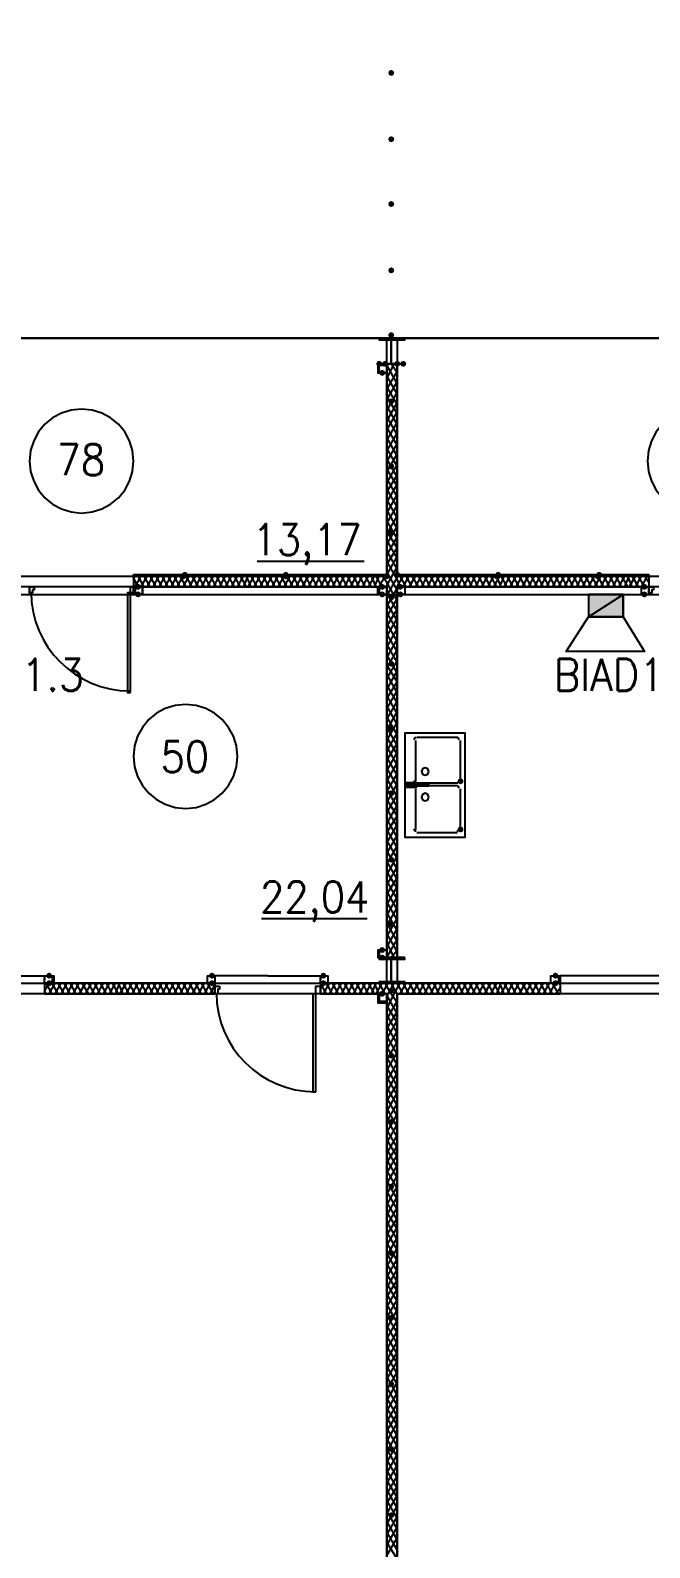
# Model space of a CAD drawing. Header units: millimetres. Extents: x 0 to 420, y 0 to 297.
# Drawn here: x 124.02 to 141.41, y 123.04 to 165.66 of the extents above; entities that cross this region are included whole.
import ezdxf

# ---------------------------------------------------------------- set-up
doc = ezdxf.new("R2010")
doc.units = ezdxf.units.MM
doc.layers.get('0').update_dxf_attribs({"linetype": 'CONTINUOUS'})
doc.styles.get("Standard").update_dxf_attribs({"font": 'STANDARD'})

msp = doc.modelspace()

# ---------------------------------------------------------------- hatches: boundary and pattern name
at = {"true_color": 0x000007}
for points in [[(134.239, 164.465), (134.214129, 164.405204), (134.154333, 164.380333), (134.094538, 164.405204), (134.069667, 164.465), (134.094537, 164.524796), (134.154333, 164.549667), (134.214129, 164.524796)], [(134.239, 162.602333), (134.214129, 162.542537), (134.154333, 162.517667), (134.094538, 162.542537), (134.069667, 162.602333), (134.094537, 162.662129), (134.154333, 162.687), (134.214129, 162.662129)], [(134.239, 160.782), (134.214129, 160.722204), (134.154333, 160.697333), (134.094538, 160.722204), (134.069667, 160.782), (134.094537, 160.841796), (134.154333, 160.866667), (134.214129, 160.841796)], [(134.239, 158.919333), (134.214129, 158.859537), (134.154333, 158.834667), (134.094538, 158.859537), (134.069667, 158.919333), (134.094537, 158.979129), (134.154333, 159.004), (134.214129, 158.979129)], [(134.239, 157.099), (134.214129, 157.039204), (134.154333, 157.014333), (134.094538, 157.039204), (134.069667, 157.099), (134.094537, 157.158796), (134.154333, 157.183667), (134.214129, 157.158796)], [(133.900333, 156.294667), (133.875463, 156.234871), (133.815667, 156.21), (133.755871, 156.234871), (133.731, 156.294667), (133.755871, 156.354462), (133.815667, 156.379333), (133.875462, 156.354463)], [(133.985, 156.040667), (133.960129, 155.980871), (133.900333, 155.956), (133.840538, 155.980871), (133.815667, 156.040667), (133.840537, 156.100462), (133.900333, 156.125333), (133.960129, 156.100463)], [(134.069667, 156.294667), (134.044796, 156.234871), (133.985, 156.21), (133.925204, 156.234871), (133.900333, 156.294667), (133.925204, 156.354462), (133.985, 156.379333), (134.044796, 156.354463)], [(134.408333, 156.294667), (134.383463, 156.234871), (134.323667, 156.21), (134.263871, 156.234871), (134.239, 156.294667), (134.263871, 156.354462), (134.323667, 156.379333), (134.383462, 156.354463)], [(134.577667, 156.294667), (134.552796, 156.234871), (134.493, 156.21), (134.433204, 156.234871), (134.408333, 156.294667), (134.433204, 156.354462), (134.493, 156.379333), (134.552796, 156.354463)], [(134.239, 155.236333), (134.214129, 155.176537), (134.154333, 155.151667), (134.094538, 155.176537), (134.069667, 155.236333), (134.094537, 155.296129), (134.154333, 155.321), (134.214129, 155.296129)], [(134.239, 153.416), (134.214129, 153.356204), (134.154333, 153.331333), (134.094538, 153.356204), (134.069667, 153.416), (134.094537, 153.475796), (134.154333, 153.500667), (134.214129, 153.475796)], [(134.239, 151.553333), (134.214129, 151.493538), (134.154333, 151.468667), (134.094538, 151.493538), (134.069667, 151.553333), (134.094537, 151.613129), (134.154333, 151.638), (134.214129, 151.613129)], [(127.127, 150.029333), (127.102129, 149.969538), (127.042333, 149.944667), (126.982538, 149.969538), (126.957667, 150.029333), (126.982537, 150.089129), (127.042333, 150.114), (127.102129, 150.089129)], [(133.985, 150.029333), (133.960129, 149.969538), (133.900333, 149.944667), (133.840538, 149.969538), (133.815667, 150.029333), (133.840537, 150.089129), (133.900333, 150.114), (133.960129, 150.089129)], [(134.493, 150.029333), (134.468129, 149.969538), (134.408333, 149.944667), (134.348537, 149.969538), (134.323667, 150.029333), (134.348537, 150.089129), (134.408333, 150.114), (134.468129, 150.089129)], [(141.351, 150.029333), (141.326129, 149.969538), (141.266333, 149.944667), (141.206538, 149.969538), (141.181667, 150.029333), (141.206537, 150.089129), (141.266333, 150.114), (141.326129, 150.089129)], [(127.127, 149.817667), (127.102129, 149.757871), (127.042333, 149.733), (126.982538, 149.757871), (126.957667, 149.817667), (126.982537, 149.877462), (127.042333, 149.902333), (127.102129, 149.877463)], [(133.985, 149.817667), (133.960129, 149.757871), (133.900333, 149.733), (133.840538, 149.757871), (133.815667, 149.817667), (133.840537, 149.877462), (133.900333, 149.902333), (133.960129, 149.877463)], [(134.239, 149.733), (134.214129, 149.673204), (134.154333, 149.648333), (134.094538, 149.673204), (134.069667, 149.733), (134.094537, 149.792796), (134.154333, 149.817667), (134.214129, 149.792796)], [(134.493, 149.817667), (134.468129, 149.757871), (134.408333, 149.733), (134.348537, 149.757871), (134.323667, 149.817667), (134.348537, 149.877462), (134.408333, 149.902333), (134.468129, 149.877463)], [(141.351, 149.817667), (141.326129, 149.757871), (141.266333, 149.733), (141.206538, 149.757871), (141.181667, 149.817667), (141.206537, 149.877462), (141.266333, 149.902333), (141.326129, 149.877463)], [(134.239, 147.870333), (134.214129, 147.810537), (134.154333, 147.785667), (134.094538, 147.810537), (134.069667, 147.870333), (134.094537, 147.930129), (134.154333, 147.955), (134.214129, 147.930129)], [(134.239, 146.05), (134.214129, 145.990204), (134.154333, 145.965333), (134.094538, 145.990204), (134.069667, 146.05), (134.094537, 146.109796), (134.154333, 146.134667), (134.214129, 146.109796)], [(136.186333, 144.568333), (136.161463, 144.508537), (136.101667, 144.483667), (136.041871, 144.508537), (136.017, 144.568333), (136.041871, 144.628129), (136.101667, 144.653), (136.161462, 144.628129)], [(134.239, 144.229667), (134.214129, 144.169871), (134.154333, 144.145), (134.094538, 144.169871), (134.069667, 144.229667), (134.094537, 144.289462), (134.154333, 144.314333), (134.214129, 144.289463)], [(136.186333, 143.213667), (136.161463, 143.153871), (136.101667, 143.129), (136.041871, 143.153871), (136.017, 143.213667), (136.041871, 143.273462), (136.101667, 143.298333), (136.161462, 143.273463)], [(134.239, 142.367), (134.214129, 142.307204), (134.154333, 142.282333), (134.094538, 142.307204), (134.069667, 142.367), (134.094537, 142.426796), (134.154333, 142.451667), (134.214129, 142.426796)], [(134.239, 140.546667), (134.214129, 140.486871), (134.154333, 140.462), (134.094538, 140.486871), (134.069667, 140.546667), (134.094537, 140.606462), (134.154333, 140.631333), (134.214129, 140.606463)], [(133.985, 139.827), (133.960129, 139.767204), (133.900333, 139.742333), (133.840538, 139.767204), (133.815667, 139.827), (133.840537, 139.886796), (133.900333, 139.911667), (133.960129, 139.886796)], [(133.985, 139.615333), (133.960129, 139.555537), (133.900333, 139.530667), (133.840538, 139.555537), (133.815667, 139.615333), (133.840537, 139.675129), (133.900333, 139.7), (133.960129, 139.675129)], [(124.629333, 139.107333), (124.604462, 139.047537), (124.544667, 139.022667), (124.484871, 139.047537), (124.46, 139.107333), (124.484871, 139.167129), (124.544667, 139.192), (124.604462, 139.167129)], [(124.629333, 138.895667), (124.604462, 138.835871), (124.544667, 138.811), (124.484871, 138.835871), (124.46, 138.895667), (124.484871, 138.955462), (124.544667, 138.980333), (124.604462, 138.955463)], [(129.201333, 139.107333), (129.176462, 139.047537), (129.116667, 139.022667), (129.056871, 139.047537), (129.032, 139.107333), (129.056871, 139.167129), (129.116667, 139.192), (129.176462, 139.167129)], [(129.201333, 138.895667), (129.176462, 138.835871), (129.116667, 138.811), (129.056871, 138.835871), (129.032, 138.895667), (129.056871, 138.955462), (129.116667, 138.980333), (129.176462, 138.955463)], [(132.334, 139.107333), (132.309129, 139.047537), (132.249333, 139.022667), (132.189538, 139.047537), (132.164667, 139.107333), (132.189537, 139.167129), (132.249333, 139.192), (132.309129, 139.167129)], [(132.334, 138.895667), (132.309129, 138.835871), (132.249333, 138.811), (132.189538, 138.835871), (132.164667, 138.895667), (132.189537, 138.955462), (132.249333, 138.980333), (132.309129, 138.955463)], [(138.853333, 139.107333), (138.828463, 139.047537), (138.768667, 139.022667), (138.708871, 139.047537), (138.684, 139.107333), (138.708871, 139.167129), (138.768667, 139.192), (138.828462, 139.167129)], [(138.853333, 138.895667), (138.828463, 138.835871), (138.768667, 138.811), (138.708871, 138.835871), (138.684, 138.895667), (138.708871, 138.955462), (138.768667, 138.980333), (138.828462, 138.955463)], [(133.985, 138.599333), (133.960129, 138.539537), (133.900333, 138.514667), (133.840538, 138.539537), (133.815667, 138.599333), (133.840537, 138.659129), (133.900333, 138.684), (133.960129, 138.659129)], [(134.239, 138.684), (134.214129, 138.624204), (134.154333, 138.599333), (134.094538, 138.624204), (134.069667, 138.684), (134.094537, 138.743796), (134.154333, 138.768667), (134.214129, 138.743796)], [(134.239, 136.863667), (134.214129, 136.803871), (134.154333, 136.779), (134.094538, 136.803871), (134.069667, 136.863667), (134.094537, 136.923462), (134.154333, 136.948333), (134.214129, 136.923463)], [(134.239, 135.001), (134.214129, 134.941204), (134.154333, 134.916333), (134.094538, 134.941204), (134.069667, 135.001), (134.094537, 135.060796), (134.154333, 135.085667), (134.214129, 135.060796)], [(134.239, 133.180667), (134.214129, 133.120871), (134.154333, 133.096), (134.094538, 133.120871), (134.069667, 133.180667), (134.094537, 133.240462), (134.154333, 133.265333), (134.214129, 133.240463)], [(134.239, 131.318), (134.214129, 131.258204), (134.154333, 131.233333), (134.094538, 131.258204), (134.069667, 131.318), (134.094537, 131.377796), (134.154333, 131.402667), (134.214129, 131.377796)], [(134.239, 129.497667), (134.214129, 129.437871), (134.154333, 129.413), (134.094538, 129.437871), (134.069667, 129.497667), (134.094537, 129.557462), (134.154333, 129.582333), (134.214129, 129.557463)], [(134.239, 127.635), (134.214129, 127.575204), (134.154333, 127.550333), (134.094538, 127.575204), (134.069667, 127.635), (134.094537, 127.694796), (134.154333, 127.719667), (134.214129, 127.694796)], [(134.239, 125.814667), (134.214129, 125.754871), (134.154333, 125.73), (134.094538, 125.754871), (134.069667, 125.814667), (134.094537, 125.874462), (134.154333, 125.899333), (134.214129, 125.874463)], [(134.239, 123.952), (134.214129, 123.892204), (134.154333, 123.867333), (134.094538, 123.892204), (134.069667, 123.952), (134.094537, 124.011796), (134.154333, 124.036667), (134.214129, 124.011796)]]:
    msp.add_hatch(color=0, dxfattribs=at).paths.add_polyline_path(points, flags=0)
at = {"true_color": 0x0000fe}
for points in [[(128.439333, 150.368), (128.414462, 150.308204), (128.354667, 150.283333), (128.294871, 150.308204), (128.27, 150.368), (128.294871, 150.427796), (128.354667, 150.452667), (128.414462, 150.427796)], [(131.275667, 150.368), (131.250796, 150.308204), (131.191, 150.283333), (131.131204, 150.308204), (131.106333, 150.368), (131.131204, 150.427796), (131.191, 150.452667), (131.250796, 150.427796)], [(134.408333, 150.368), (134.383463, 150.308204), (134.323667, 150.283333), (134.263871, 150.308204), (134.239, 150.368), (134.263871, 150.427796), (134.323667, 150.452667), (134.383462, 150.427796)], [(134.408333, 150.368), (134.383463, 150.308204), (134.323667, 150.283333), (134.263871, 150.308204), (134.239, 150.368), (134.263871, 150.427796), (134.323667, 150.452667), (134.383462, 150.427796)], [(137.244667, 150.368), (137.219796, 150.308204), (137.16, 150.283333), (137.100204, 150.308204), (137.075333, 150.368), (137.100204, 150.427796), (137.16, 150.452667), (137.219796, 150.427796)], [(140.081, 150.368), (140.056129, 150.308204), (139.996333, 150.283333), (139.936538, 150.308204), (139.911667, 150.368), (139.936537, 150.427796), (139.996333, 150.452667), (140.056129, 150.427796)], [(128.397, 150.325667), (128.372129, 150.265871), (128.312333, 150.241), (128.252538, 150.265871), (128.227667, 150.325667), (128.252537, 150.385462), (128.312333, 150.410333), (128.372129, 150.385463)], [(131.275667, 150.325667), (131.250796, 150.265871), (131.191, 150.241), (131.131204, 150.265871), (131.106333, 150.325667), (131.131204, 150.385462), (131.191, 150.410333), (131.250796, 150.385463)], [(134.112, 150.325667), (134.087129, 150.265871), (134.027333, 150.241), (133.967538, 150.265871), (133.942667, 150.325667), (133.967537, 150.385462), (134.027333, 150.410333), (134.087129, 150.385463)], [(134.112, 150.325667), (134.087129, 150.265871), (134.027333, 150.241), (133.967538, 150.265871), (133.942667, 150.325667), (133.967537, 150.385462), (134.027333, 150.410333), (134.087129, 150.385463)], [(137.202333, 150.325667), (137.177462, 150.265871), (137.117667, 150.241), (137.057871, 150.265871), (137.033, 150.325667), (137.057871, 150.385462), (137.117667, 150.410333), (137.177462, 150.385463)], [(140.038667, 150.325667), (140.013796, 150.265871), (139.954, 150.241), (139.894204, 150.265871), (139.869333, 150.325667), (139.894204, 150.385462), (139.954, 150.410333), (140.013796, 150.385463)]]:
    msp.add_hatch(color=0, dxfattribs=at).paths.add_polyline_path(points, flags=0)
at = {"true_color": 0x000007}
h = msp.add_hatch(color=0, dxfattribs=at)
h.paths.add_polyline_path([(134.027333, 150.368), (126.915333, 150.368), (134.027333, 150.325667)], flags=0)
h.paths.add_polyline_path([(126.915333, 150.368), (134.027333, 150.325667), (126.915333, 150.325667)], flags=0)
h = msp.add_hatch(color=0, dxfattribs=at)
h.paths.add_polyline_path([(141.393333, 150.368), (134.323667, 150.368), (141.393333, 150.325667)], flags=0)
h.paths.add_polyline_path([(134.323667, 150.368), (141.393333, 150.325667), (134.323667, 150.325667)], flags=0)
at = {"true_color": 0x000052}
h = msp.add_hatch(color=0, dxfattribs=at)
h.paths.add_polyline_path([(140.673668, 149.182666), (139.700001, 149.182666), (140.673668, 149.817666)], flags=0)
h.paths.add_polyline_path([(139.700001, 149.182666), (140.673668, 149.817666), (139.700001, 149.817666)], flags=0)

# ---------------------------------------------------------------- linework, layer by layer
at = {"color": 0, "true_color": 0x000008}
msp.add_lwpolyline([(238.887, 157.014333), (238.887, 167.851667), (117.432667, 167.851667), (117.432667, 157.014333)], close=True, dxfattribs=at)
at = {"color": 0, "true_color": 0x0000ab}
for points in [[(117.432667, 150.325667), (134.027333, 150.325667), (134.027333, 157.014333), (117.432667, 157.014333)], [(151.426333, 157.014333), (134.323667, 157.014333), (134.323667, 150.325667), (151.426333, 150.325667)]]:
    msp.add_lwpolyline(points, close=True, dxfattribs=at)
at = {"color": 0, "true_color": 0x000007}
for points in [[(133.815667, 157.014333), (133.815667, 156.972)], [(133.985, 157.014333), (133.985, 156.972)], [(134.154333, 157.014333), (134.154333, 156.294667)], [(134.323667, 157.014333), (134.323667, 156.972)], [(134.493, 157.014333), (134.493, 156.972)], [(133.900333, 156.294667), (133.900333, 156.252333)], [(134.027333, 156.167667), (134.069667, 156.294667)], [(134.027333, 155.871333), (134.239, 156.294667)], [(134.323667, 150.325667), (134.323667, 156.294667), (134.027333, 156.294667), (134.027333, 150.325667)], [(134.323667, 155.744333), (134.027333, 156.252333)], [(134.027333, 155.575), (134.323667, 156.083)], [(134.323667, 156.040667), (134.154333, 156.294667)], [(134.323667, 155.448), (134.027333, 155.956)], [(134.027333, 155.278667), (134.323667, 155.786667)], [(134.323667, 155.151667), (134.027333, 155.659667)], [(134.027333, 154.982333), (134.323667, 155.490333)], [(134.323667, 154.897667), (134.027333, 155.363333)], [(134.027333, 154.686), (134.323667, 155.194)], [(126.915333, 153.564167), (126.885661, 153.85851), (126.800561, 154.132662), (126.665905, 154.380749), (126.487566, 154.596899), (126.271416, 154.775238), (126.023329, 154.909894), (125.749177, 154.994995), (125.454833, 155.024667), (125.16049, 154.994995), (124.886338, 154.909894), (124.638251, 154.775238), (124.422101, 154.596899), (124.243762, 154.380749), (124.109106, 154.132662), (124.024005, 153.85851), (123.994333, 153.564167)], [(134.323667, 154.601333), (134.027333, 155.109333)], [(134.027333, 154.432), (134.323667, 154.94)], [(134.323667, 154.305), (134.027333, 154.813)], [(144.272, 153.564167), (144.242328, 153.85851), (144.157228, 154.132662), (144.022572, 154.380749), (143.844232, 154.596899), (143.628083, 154.775238), (143.379996, 154.909894), (143.105844, 154.994995), (142.8115, 155.024667), (142.517156, 154.994995), (142.243004, 154.909894), (141.994917, 154.775238), (141.778768, 154.596899), (141.600428, 154.380749), (141.465772, 154.132662), (141.380672, 153.85851), (141.351, 153.564167)], [(134.027333, 154.135667), (134.323667, 154.643667)], [(134.323667, 154.008667), (134.027333, 154.516667)], [(134.027333, 153.839333), (134.323667, 154.347333)], [(134.323667, 153.712333), (134.027333, 154.220333)], [(134.027333, 153.543), (134.323667, 154.051)], [(134.323667, 153.416), (134.027333, 153.924)], [(123.994333, 153.564167), (124.024005, 153.269823), (124.109106, 152.995671), (124.243762, 152.747584), (124.422101, 152.531434), (124.638251, 152.353095), (124.886338, 152.218439), (125.16049, 152.133339), (125.454833, 152.103667), (125.749177, 152.133339), (126.023329, 152.218439), (126.271416, 152.353095), (126.487566, 152.531434), (126.665905, 152.747584), (126.800561, 152.995671), (126.885661, 153.269823), (126.915333, 153.564167)], [(134.027333, 153.246667), (134.323667, 153.754667)], [(134.323667, 153.119667), (134.027333, 153.627667)], [(134.027333, 152.950333), (134.323667, 153.458333)], [(141.351, 153.564167), (141.380672, 153.269823), (141.465772, 152.995671), (141.600428, 152.747584), (141.778768, 152.531434), (141.994917, 152.353095), (142.243004, 152.218439), (142.517156, 152.133339), (142.8115, 152.103667), (143.105844, 152.133339), (143.379996, 152.218439), (143.628083, 152.353095), (143.844232, 152.531434), (144.022572, 152.747584), (144.157228, 152.995671), (144.242328, 153.269823), (144.272, 153.564167)], [(134.323667, 152.865667), (134.027333, 153.331333)], [(134.027333, 152.696333), (134.323667, 153.162)], [(134.323667, 152.569333), (134.027333, 153.077333)], [(134.027333, 152.4), (134.323667, 152.908)], [(134.323667, 152.273), (134.027333, 152.781)], [(134.027333, 152.103667), (134.323667, 152.611667)], [(134.323667, 151.976667), (134.027333, 152.484667)], [(134.027333, 151.807333), (134.323667, 152.315333)], [(134.323667, 151.680333), (134.027333, 152.188333)], [(134.027333, 151.511), (134.323667, 152.019)], [(134.323667, 151.384), (134.027333, 151.892)], [(134.027333, 151.214667), (134.323667, 151.722667)], [(134.323667, 151.13), (134.027333, 151.595667)], [(134.027333, 150.918333), (134.323667, 151.426333)], [(134.323667, 150.833667), (134.027333, 151.341667)], [(134.027333, 150.664333), (134.323667, 151.13)], [(134.323667, 150.537333), (134.027333, 151.045333)], [(134.027333, 150.368), (134.323667, 150.876)], [(130.386667, 150.749), (133.392333, 150.749)], [(134.323667, 150.241), (134.027333, 150.749)], [(134.027333, 150.071667), (134.323667, 150.579667)], [(134.323667, 149.944667), (134.027333, 150.452667)], [(125.476, 150.029333), (123.994333, 150.029333), (123.994333, 149.944667)], [(126.915333, 149.944667), (126.915333, 150.029333), (125.476, 150.029333)], [(134.027333, 150.325667), (126.915333, 150.325667), (134.027333, 150.368), (126.915333, 150.368)], [(126.915333, 150.241), (126.957667, 150.325667)], [(126.915333, 150.325667), (126.915333, 150.029333)], [(126.915333, 150.325667), (126.915333, 150.029333)], [(134.027333, 150.325667), (126.915333, 150.325667)], [(127.042333, 150.029333), (126.915333, 150.283333)], [(126.915333, 150.029333), (134.027333, 150.029333)], [(126.957667, 150.029333), (127.127, 150.325667)], [(127.211667, 150.029333), (127.042333, 150.325667)], [(127.127, 150.029333), (127.296333, 150.325667)], [(127.381, 150.029333), (127.211667, 150.325667)], [(127.296333, 150.029333), (127.465667, 150.325667)], [(127.550333, 150.029333), (127.381, 150.325667)], [(127.465667, 150.029333), (127.635, 150.325667)], [(127.719667, 150.029333), (127.550333, 150.325667)], [(127.635, 150.029333), (127.804333, 150.325667)], [(127.889, 150.029333), (127.719667, 150.325667)], [(127.804333, 150.029333), (127.973667, 150.325667)], [(128.058333, 150.029333), (127.889, 150.325667)], [(127.973667, 150.029333), (128.143, 150.325667)], [(128.227667, 150.029333), (128.058333, 150.325667)], [(128.143, 150.029333), (128.312333, 150.325667)], [(128.397, 150.029333), (128.227667, 150.325667)], [(128.312333, 150.029333), (128.481667, 150.325667)], [(128.566333, 150.029333), (128.397, 150.325667)], [(128.481667, 150.029333), (128.651, 150.325667)], [(128.735667, 150.029333), (128.566333, 150.325667)], [(128.651, 150.029333), (128.820333, 150.325667)], [(128.905, 150.029333), (128.735667, 150.325667)], [(128.820333, 150.029333), (128.989667, 150.325667)], [(129.074333, 150.029333), (128.905, 150.325667)], [(128.989667, 150.029333), (129.159, 150.325667)], [(129.243667, 150.029333), (129.074333, 150.325667)], [(129.159, 150.029333), (129.328333, 150.325667)], [(129.413, 150.029333), (129.243667, 150.325667)], [(129.328333, 150.029333), (129.497667, 150.325667)], [(129.582333, 150.029333), (129.413, 150.325667)], [(129.497667, 150.029333), (129.667, 150.325667)], [(129.751667, 150.029333), (129.582333, 150.325667)], [(129.667, 150.029333), (129.836333, 150.325667)], [(129.921, 150.029333), (129.751667, 150.325667)], [(129.836333, 150.029333), (130.005667, 150.325667)], [(130.090333, 150.029333), (129.921, 150.325667)], [(130.005667, 150.029333), (130.132667, 150.325667)], [(130.217333, 150.029333), (130.090333, 150.325667)], [(130.132667, 150.029333), (130.302, 150.325667)], [(130.386667, 150.029333), (130.217333, 150.325667)], [(130.302, 150.029333), (130.471333, 150.325667)], [(130.556, 150.029333), (130.386667, 150.325667)], [(130.471333, 150.029333), (130.640667, 150.325667)], [(130.725333, 150.029333), (130.556, 150.325667)], [(130.640667, 150.029333), (130.81, 150.325667)], [(130.894667, 150.029333), (130.725333, 150.325667)], [(130.81, 150.029333), (130.979333, 150.325667)], [(131.064, 150.029333), (130.894667, 150.325667)], [(130.979333, 150.029333), (131.148667, 150.325667)], [(131.233333, 150.029333), (131.064, 150.325667)], [(131.148667, 150.029333), (131.318, 150.325667)], [(131.402667, 150.029333), (131.233333, 150.325667)], [(131.318, 150.029333), (131.487333, 150.325667)], [(131.572, 150.029333), (131.402667, 150.325667)], [(131.487333, 150.029333), (131.656667, 150.325667)], [(131.741333, 150.029333), (131.572, 150.325667)], [(131.656667, 150.029333), (131.826, 150.325667)], [(131.910667, 150.029333), (131.741333, 150.325667)], [(131.826, 150.029333), (131.995333, 150.325667)], [(132.08, 150.029333), (131.910667, 150.325667)], [(131.995333, 150.029333), (132.164667, 150.325667)], [(132.249333, 150.029333), (132.08, 150.325667)], [(132.164667, 150.029333), (132.334, 150.325667)], [(132.418667, 150.029333), (132.249333, 150.325667)], [(132.334, 150.029333), (132.503333, 150.325667)], [(132.588, 150.029333), (132.418667, 150.325667)], [(132.503333, 150.029333), (132.672667, 150.325667)], [(132.757333, 150.029333), (132.588, 150.325667)], [(132.672667, 150.029333), (132.842, 150.325667)], [(132.926667, 150.029333), (132.757333, 150.325667)], [(132.842, 150.029333), (133.011333, 150.325667)], [(133.096, 150.029333), (132.926667, 150.325667)], [(133.011333, 150.029333), (133.180667, 150.325667)], [(133.265333, 150.029333), (133.096, 150.325667)], [(133.180667, 150.029333), (133.35, 150.325667)], [(133.434667, 150.029333), (133.265333, 150.325667)], [(133.35, 150.029333), (133.519333, 150.325667)], [(133.604, 150.029333), (133.434667, 150.325667)], [(133.519333, 150.029333), (133.688667, 150.325667)], [(133.731, 150.029333), (133.604, 150.325667)], [(133.688667, 150.029333), (133.815667, 150.325667)], [(133.900333, 150.029333), (133.731, 150.325667)], [(133.815667, 150.029333), (133.985, 150.325667)], [(134.027333, 150.156333), (133.900333, 150.325667)], [(133.985, 150.029333), (134.027333, 150.071667)], [(134.027333, 149.775333), (134.323667, 150.283333)], [(134.323667, 149.648333), (134.027333, 150.156333)], [(134.027333, 150.029333), (134.027333, 139.615333), (134.323667, 139.615333)], [(141.393333, 150.368), (134.323667, 150.368), (141.393333, 150.368), (134.323667, 150.325667)], [(134.323667, 150.283333), (134.323667, 150.325667)], [(134.323667, 150.029333), (134.493, 150.325667)], [(141.393333, 150.325667), (134.323667, 150.325667)], [(134.408333, 150.029333), (134.323667, 150.241)], [(134.323667, 150.029333), (141.393333, 150.029333)], [(134.323667, 139.615333), (134.323667, 150.029333)], [(134.577667, 150.029333), (134.408333, 150.325667)], [(134.493, 150.029333), (134.662333, 150.325667)], [(134.747, 150.029333), (134.577667, 150.325667)], [(134.662333, 150.029333), (134.831667, 150.325667)], [(134.916333, 150.029333), (134.747, 150.325667)], [(134.831667, 150.029333), (135.001, 150.325667)], [(135.085667, 150.029333), (134.916333, 150.325667)], [(135.001, 150.029333), (135.170333, 150.325667)], [(135.255, 150.029333), (135.085667, 150.325667)], [(135.170333, 150.029333), (135.339667, 150.325667)], [(135.424333, 150.029333), (135.255, 150.325667)], [(135.339667, 150.029333), (135.509, 150.325667)], [(135.593667, 150.029333), (135.424333, 150.325667)], [(135.509, 150.029333), (135.678333, 150.325667)], [(135.763, 150.029333), (135.593667, 150.325667)], [(135.678333, 150.029333), (135.847667, 150.325667)], [(135.932333, 150.029333), (135.763, 150.325667)], [(135.847667, 150.029333), (136.017, 150.325667)], [(136.101667, 150.029333), (135.932333, 150.325667)], [(136.017, 150.029333), (136.186333, 150.325667)], [(136.271, 150.029333), (136.101667, 150.325667)], [(136.186333, 150.029333), (136.355667, 150.325667)], [(136.440333, 150.029333), (136.271, 150.325667)], [(136.355667, 150.029333), (136.525, 150.325667)], [(136.609667, 150.029333), (136.440333, 150.325667)], [(136.525, 150.029333), (136.694333, 150.325667)], [(136.779, 150.029333), (136.609667, 150.325667)], [(136.694333, 150.029333), (136.863667, 150.325667)], [(136.948333, 150.029333), (136.779, 150.325667)], [(136.863667, 150.029333), (137.033, 150.325667)], [(137.117667, 150.029333), (136.948333, 150.325667)], [(137.033, 150.029333), (137.202333, 150.325667)], [(137.244667, 150.029333), (137.117667, 150.325667)], [(137.202333, 150.029333), (137.329333, 150.325667)], [(137.414, 150.029333), (137.244667, 150.325667)], [(137.329333, 150.029333), (137.498667, 150.325667)], [(137.583333, 150.029333), (137.414, 150.325667)], [(137.498667, 150.029333), (137.668, 150.325667)], [(137.752667, 150.029333), (137.583333, 150.325667)], [(137.668, 150.029333), (137.837333, 150.325667)], [(137.922, 150.029333), (137.752667, 150.325667)], [(137.837333, 150.029333), (138.006667, 150.325667)], [(138.091333, 150.029333), (137.922, 150.325667)], [(138.006667, 150.029333), (138.176, 150.325667)], [(138.260667, 150.029333), (138.091333, 150.325667)], [(138.176, 150.029333), (138.345333, 150.325667)], [(138.43, 150.029333), (138.260667, 150.325667)], [(138.345333, 150.029333), (138.514667, 150.325667)], [(138.599333, 150.029333), (138.43, 150.325667)], [(138.514667, 150.029333), (138.684, 150.325667)], [(138.768667, 150.029333), (138.599333, 150.325667)], [(138.684, 150.029333), (138.853333, 150.325667)], [(138.938, 150.029333), (138.768667, 150.325667)], [(138.853333, 150.029333), (139.022667, 150.325667)], [(139.107333, 150.029333), (138.938, 150.325667)], [(139.022667, 150.029333), (139.192, 150.325667)], [(139.276667, 150.029333), (139.107333, 150.325667)], [(139.192, 150.029333), (139.361333, 150.325667)], [(139.446, 150.029333), (139.276667, 150.325667)], [(139.361333, 150.029333), (139.530667, 150.325667)], [(139.615333, 150.029333), (139.446, 150.325667)], [(139.530667, 150.029333), (139.7, 150.325667)], [(139.784667, 150.029333), (139.615333, 150.325667)], [(139.7, 150.029333), (139.869333, 150.325667)], [(139.954, 150.029333), (139.784667, 150.325667)], [(139.869333, 150.029333), (140.038667, 150.325667)], [(140.123333, 150.029333), (139.954, 150.325667)], [(140.038667, 150.029333), (140.208, 150.325667)], [(140.292667, 150.029333), (140.123333, 150.325667)], [(140.208, 150.029333), (140.377333, 150.325667)], [(140.462, 150.029333), (140.292667, 150.325667)], [(140.377333, 150.029333), (140.546667, 150.325667)], [(140.631333, 150.029333), (140.462, 150.325667)], [(140.546667, 150.029333), (140.716, 150.325667)], [(140.800667, 150.029333), (140.631333, 150.325667)], [(140.716, 150.029333), (140.843, 150.325667)], [(140.927667, 150.029333), (140.800667, 150.325667)], [(140.843, 150.029333), (141.012333, 150.325667)], [(141.097, 150.029333), (140.927667, 150.325667)], [(141.012333, 150.029333), (141.181667, 150.325667)], [(141.266333, 150.029333), (141.097, 150.325667)], [(141.181667, 150.029333), (141.351, 150.325667)], [(141.393333, 150.156333), (141.266333, 150.325667)], [(141.351, 150.029333), (141.393333, 150.071667)], [(141.393333, 150.325667), (141.393333, 150.029333)], [(141.393333, 150.325667), (141.393333, 150.029333)], [(142.875, 150.029333), (141.393333, 150.029333), (141.393333, 149.944667)], [(123.994333, 149.944667), (123.994333, 149.817667), (125.476, 149.817667)], [(124.036667, 149.881167), (124.050982, 149.597658), (124.093, 149.32234), (124.161326, 149.056605), (124.254568, 148.801849), (124.37133, 148.559463), (124.510219, 148.330843), (124.669842, 148.117381), (124.848805, 147.920472), (125.045714, 147.741509), (125.259176, 147.581886), (125.487796, 147.442996), (125.730182, 147.326234), (125.984939, 147.232993), (126.250673, 147.164667), (126.525991, 147.122649), (126.8095, 147.108333)], [(125.476, 149.817667), (126.915333, 149.817667), (126.915333, 149.944667)], [(134.027333, 149.479), (134.323667, 149.987)], [(134.323667, 149.352), (134.027333, 149.86)], [(134.027333, 149.182667), (134.323667, 149.690667)], [(141.393333, 149.944667), (141.393333, 149.817667), (142.875, 149.817667)], [(134.323667, 149.098), (134.027333, 149.563667)], [(134.027333, 148.928667), (134.323667, 149.394333)], [(134.323667, 148.801667), (134.027333, 149.309667)], [(134.027333, 148.632333), (134.323667, 149.140333)], [(134.323667, 148.505333), (134.027333, 149.013333)], [(134.027333, 148.336), (134.323667, 148.844)], [(134.323667, 148.209), (134.027333, 148.717)], [(134.027333, 148.039667), (134.323667, 148.547667)], [(134.323667, 147.912667), (134.027333, 148.420667)], [(134.027333, 147.743333), (134.323667, 148.251333)], [(134.323667, 147.616333), (134.027333, 148.124333)], [(134.027333, 147.447), (134.323667, 147.955)], [(134.323667, 147.362333), (134.027333, 147.828)], [(134.027333, 147.150667), (134.323667, 147.658667)], [(134.323667, 147.066), (134.027333, 147.574)], [(134.027333, 146.896667), (134.323667, 147.362333)], [(134.323667, 146.769667), (134.027333, 147.277667)], [(134.027333, 146.600333), (134.323667, 147.108333)], [(129.836333, 145.266833), (129.806661, 145.561177), (129.721561, 145.835329), (129.586905, 146.083416), (129.408566, 146.299566), (129.192416, 146.477905), (128.944329, 146.612561), (128.670177, 146.697661), (128.375833, 146.727333), (128.08149, 146.697661), (127.807338, 146.612561), (127.559251, 146.477905), (127.343101, 146.299566), (127.164762, 146.083416), (127.030106, 145.835329), (126.945005, 145.561177), (126.915333, 145.266833)], [(134.323667, 146.473333), (134.027333, 146.981333)], [(134.027333, 146.304), (134.323667, 146.812)], [(134.323667, 146.177), (134.027333, 146.685)], [(134.027333, 146.007667), (134.323667, 146.515667)], [(134.323667, 145.880667), (134.027333, 146.388667)], [(134.027333, 145.711333), (134.323667, 146.219333)], [(134.323667, 145.584333), (134.027333, 146.092333)], [(134.027333, 145.415), (134.323667, 145.923)], [(134.323667, 145.330333), (134.027333, 145.796)], [(134.852833, 145.796), (134.807939, 145.777394), (134.789333, 145.7325)], [(136.017, 145.796), (134.874, 145.796)], [(136.059333, 145.7325), (136.040728, 145.777394), (135.995833, 145.796)], [(134.027333, 145.161), (134.323667, 145.626667)], [(134.323667, 145.034), (134.027333, 145.542)], [(134.027333, 144.864667), (134.323667, 145.372667)], [(134.831667, 145.711333), (134.831667, 144.568333)], [(136.101667, 144.568333), (136.101667, 145.711333)], [(126.915333, 145.266833), (126.945005, 144.97249), (127.030106, 144.698338), (127.164762, 144.450251), (127.343101, 144.234101), (127.559251, 144.055762), (127.807338, 143.921106), (128.08149, 143.836005), (128.375833, 143.806333), (128.670177, 143.836005), (128.944329, 143.921106), (129.192416, 144.055762), (129.408566, 144.234101), (129.586905, 144.450251), (129.721561, 144.698338), (129.806661, 144.97249), (129.836333, 145.266833)], [(134.323667, 144.737667), (134.027333, 145.245667)], [(134.027333, 144.568333), (134.323667, 145.076333)], [(134.323667, 144.441333), (134.027333, 144.949333)], [(134.027333, 144.272), (134.323667, 144.78)], [(134.323667, 144.145), (134.027333, 144.653)], [(134.027333, 143.975667), (134.323667, 144.483667)], [(134.789333, 144.5895), (134.807939, 144.544605), (134.852833, 144.526)], [(134.874, 144.526), (136.017, 144.526)], [(135.995833, 144.526), (136.040728, 144.544605), (136.059333, 144.5895)], [(134.323667, 143.848667), (134.027333, 144.356667)], [(134.027333, 143.679333), (134.323667, 144.187333)], [(134.323667, 143.594667), (134.027333, 144.060333)], [(134.852833, 144.441333), (134.807939, 144.422728), (134.789333, 144.377833)], [(134.831667, 144.356667), (134.831667, 143.213667)], [(136.017, 144.441333), (134.874, 144.441333)], [(136.059333, 144.377833), (136.040728, 144.422728), (135.995833, 144.441333)], [(136.101667, 143.213667), (136.101667, 144.356667)], [(134.027333, 143.383), (134.323667, 143.891)], [(134.323667, 143.298333), (134.027333, 143.806333)], [(134.027333, 143.129), (134.323667, 143.594667)], [(134.323667, 143.002), (134.027333, 143.51)], [(134.027333, 142.832667), (134.323667, 143.340667)], [(134.323667, 142.705667), (134.027333, 143.213667)], [(134.789333, 143.234833), (134.807939, 143.189939), (134.852833, 143.171333)], [(135.995833, 143.171333), (136.040728, 143.189939), (136.059333, 143.234833)], [(134.027333, 142.536333), (134.323667, 143.044333)], [(134.323667, 142.409333), (134.027333, 142.917333)], [(134.874, 143.129), (136.017, 143.129)], [(134.027333, 142.24), (134.323667, 142.748)], [(134.323667, 142.113), (134.027333, 142.621)], [(134.027333, 141.943667), (134.323667, 142.451667)], [(134.323667, 141.816667), (134.027333, 142.324667)], [(134.027333, 141.647333), (134.323667, 142.155333)], [(134.323667, 141.562667), (134.027333, 142.028333)], [(134.027333, 141.393333), (134.323667, 141.859)], [(134.323667, 141.266333), (134.027333, 141.774333)], [(134.027333, 141.097), (134.323667, 141.605)], [(134.323667, 140.97), (134.027333, 141.478)], [(134.027333, 140.800667), (134.323667, 141.308667)], [(134.323667, 140.673667), (134.027333, 141.181667)], [(130.513667, 140.716), (133.477, 140.716)], [(134.027333, 140.504333), (134.323667, 141.012333)], [(134.323667, 140.377333), (134.027333, 140.885333)], [(134.027333, 140.208), (134.323667, 140.716)], [(134.323667, 140.081), (134.027333, 140.589)], [(134.027333, 139.911667), (134.323667, 140.419667)], [(134.323667, 139.784667), (134.027333, 140.292667)], [(134.027333, 139.615333), (134.323667, 140.123333)], [(134.239, 139.615333), (134.027333, 140.038667)], [(134.154333, 139.615333), (134.323667, 139.827)], [(133.815667, 139.615333), (133.815667, 139.573)], [(133.985, 139.615333), (133.985, 139.573)], [(134.069667, 139.615333), (134.027333, 139.742333)], [(134.154333, 139.615333), (134.154333, 138.895667)], [(134.323667, 139.615333), (134.323667, 139.573)], [(134.493, 139.615333), (134.493, 139.573)], [(122.258667, 139.107333), (124.417667, 139.107333), (124.629333, 139.107333), (124.629333, 138.895667), (124.417667, 138.895667), (124.417667, 139.107333), (124.671667, 139.107333), (124.671667, 138.895667), (124.417667, 138.895667), (124.417667, 139.107333), (124.417667, 138.980333)], [(122.258667, 138.895667), (124.417667, 138.895667), (124.417667, 138.980333)], [(130.683, 139.107333), (129.201333, 139.107333), (129.201333, 138.980333)], [(129.201333, 138.980333), (129.201333, 138.895667), (130.683, 138.895667)], [(130.683, 139.107333), (132.164667, 139.107333), (132.376333, 139.107333), (132.376333, 138.895667), (132.164667, 138.895667), (132.164667, 139.107333), (132.376333, 139.107333), (132.376333, 138.895667), (132.164667, 138.895667), (132.164667, 139.107333), (132.164667, 138.980333)], [(130.683, 138.895667), (132.164667, 138.895667), (132.164667, 138.980333)], [(141.054667, 139.107333), (138.895667, 139.107333), (138.895667, 138.980333)], [(138.895667, 138.980333), (138.895667, 138.895667), (141.054667, 138.895667)], [(143.213667, 138.980333), (143.213667, 139.107333), (141.054667, 139.107333)], [(141.054667, 138.895667), (143.213667, 138.895667), (143.213667, 138.980333)], [(124.417667, 138.684), (124.544667, 138.895667)], [(124.417667, 138.895667), (124.417667, 138.599333)], [(124.417667, 138.895667), (124.417667, 138.599333)], [(129.201333, 138.895667), (124.417667, 138.895667)], [(124.46, 138.599333), (124.417667, 138.684)], [(124.417667, 138.599333), (129.201333, 138.599333)], [(124.629333, 138.599333), (124.46, 138.895667)], [(124.544667, 138.599333), (124.714, 138.895667)], [(124.798667, 138.599333), (124.629333, 138.895667)], [(124.714, 138.599333), (124.883333, 138.895667)], [(124.968, 138.599333), (124.798667, 138.895667)], [(124.883333, 138.599333), (125.052667, 138.895667)], [(125.137333, 138.599333), (124.968, 138.895667)], [(125.052667, 138.599333), (125.222, 138.895667)], [(125.306667, 138.599333), (125.137333, 138.895667)], [(125.222, 138.599333), (125.391333, 138.895667)], [(125.476, 138.599333), (125.306667, 138.895667)], [(125.391333, 138.599333), (125.560667, 138.895667)], [(125.645333, 138.599333), (125.476, 138.895667)], [(125.560667, 138.599333), (125.73, 138.895667)], [(125.814667, 138.599333), (125.645333, 138.895667)], [(125.73, 138.599333), (125.899333, 138.895667)], [(125.984, 138.599333), (125.814667, 138.895667)], [(125.899333, 138.599333), (126.068667, 138.895667)], [(126.153333, 138.599333), (125.984, 138.895667)], [(126.068667, 138.599333), (126.238, 138.895667)], [(126.322667, 138.599333), (126.153333, 138.895667)], [(126.238, 138.599333), (126.407333, 138.895667)], [(126.492, 138.599333), (126.322667, 138.895667)], [(126.407333, 138.599333), (126.534333, 138.895667)], [(126.619, 138.599333), (126.492, 138.895667)], [(126.534333, 138.599333), (126.703667, 138.895667)], [(126.788333, 138.599333), (126.619, 138.895667)], [(126.703667, 138.599333), (126.873, 138.895667)], [(126.957667, 138.599333), (126.788333, 138.895667)], [(126.873, 138.599333), (127.042333, 138.895667)], [(127.127, 138.599333), (126.957667, 138.895667)], [(127.042333, 138.599333), (127.211667, 138.895667)], [(127.296333, 138.599333), (127.127, 138.895667)], [(127.211667, 138.599333), (127.381, 138.895667)], [(127.465667, 138.599333), (127.296333, 138.895667)], [(127.381, 138.599333), (127.550333, 138.895667)], [(127.635, 138.599333), (127.465667, 138.895667)], [(127.550333, 138.599333), (127.719667, 138.895667)], [(127.804333, 138.599333), (127.635, 138.895667)], [(127.719667, 138.599333), (127.889, 138.895667)], [(127.973667, 138.599333), (127.804333, 138.895667)], [(127.889, 138.599333), (128.058333, 138.895667)], [(128.143, 138.599333), (127.973667, 138.895667)], [(128.058333, 138.599333), (128.227667, 138.895667)], [(128.312333, 138.599333), (128.143, 138.895667)], [(128.227667, 138.599333), (128.397, 138.895667)], [(128.481667, 138.599333), (128.312333, 138.895667)], [(128.397, 138.599333), (128.566333, 138.895667)], [(128.651, 138.599333), (128.481667, 138.895667)], [(128.566333, 138.599333), (128.735667, 138.895667)], [(128.820333, 138.599333), (128.651, 138.895667)], [(128.735667, 138.599333), (128.905, 138.895667)], [(128.989667, 138.599333), (128.820333, 138.895667)], [(128.905, 138.599333), (129.074333, 138.895667)], [(129.159, 138.599333), (128.989667, 138.895667)], [(129.074333, 138.599333), (129.201333, 138.853333)], [(129.201333, 138.768667), (129.159, 138.895667)], [(129.201333, 138.895667), (129.201333, 138.811), (129.201333, 138.599333)], [(129.201333, 138.895667), (129.201333, 138.811)], [(129.243667, 138.6205), (129.257982, 138.336991), (129.3, 138.061673), (129.368326, 137.795939), (129.461568, 137.541182), (129.57833, 137.298796), (129.717219, 137.070176), (129.876842, 136.856714), (130.055805, 136.659805), (130.252714, 136.480842), (130.466176, 136.321219), (130.694796, 136.18233), (130.937182, 136.065568), (131.191939, 135.972326), (131.457673, 135.904), (131.732991, 135.861982), (132.0165, 135.847667)], [(132.164667, 138.726333), (132.249333, 138.895667)], [(132.334, 138.599333), (132.164667, 138.895667)], [(132.164667, 138.895667), (132.164667, 138.811), (132.164667, 138.599333)], [(132.164667, 138.895667), (132.164667, 138.811)], [(138.895667, 138.895667), (132.164667, 138.895667)], [(132.164667, 138.599333), (132.164667, 138.641667)], [(132.164667, 138.599333), (134.027333, 138.599333)], [(132.249333, 138.599333), (132.418667, 138.895667)], [(132.503333, 138.599333), (132.334, 138.895667)], [(132.418667, 138.599333), (132.588, 138.895667)], [(132.672667, 138.599333), (132.503333, 138.895667)], [(132.588, 138.599333), (132.757333, 138.895667)], [(132.842, 138.599333), (132.672667, 138.895667)], [(132.757333, 138.599333), (132.926667, 138.895667)], [(133.011333, 138.599333), (132.842, 138.895667)], [(132.926667, 138.599333), (133.096, 138.895667)], [(133.180667, 138.599333), (133.011333, 138.895667)], [(133.096, 138.599333), (133.265333, 138.895667)], [(133.35, 138.599333), (133.180667, 138.895667)], [(133.265333, 138.599333), (133.434667, 138.895667)], [(133.519333, 138.599333), (133.35, 138.895667)], [(133.434667, 138.599333), (133.604, 138.895667)], [(133.688667, 138.599333), (133.519333, 138.895667)], [(133.604, 138.599333), (133.731, 138.895667)], [(133.815667, 138.599333), (133.688667, 138.895667)], [(133.731, 138.599333), (133.900333, 138.895667)], [(133.815667, 138.938), (133.815667, 138.895667)], [(133.985, 138.599333), (133.815667, 138.895667)], [(133.900333, 138.599333), (134.069667, 138.895667)], [(133.985, 138.938), (133.985, 138.895667)], [(134.154333, 138.599333), (133.985, 138.895667)], [(134.027333, 138.472333), (134.069667, 138.599333)], [(134.027333, 138.176), (134.239, 138.599333)], [(134.027333, 138.599333), (134.027333, 122.216333), (134.323667, 122.216333)], [(134.323667, 138.049), (134.027333, 138.557)], [(134.069667, 138.599333), (134.239, 138.895667)], [(134.323667, 138.599333), (134.154333, 138.895667)], [(134.323667, 138.345333), (134.154333, 138.599333)], [(134.239, 138.599333), (134.408333, 138.895667)], [(134.323667, 138.938), (134.323667, 138.895667)], [(134.493, 138.599333), (134.323667, 138.895667)], [(134.323667, 138.599333), (138.895667, 138.599333)], [(134.323667, 122.216333), (134.323667, 138.599333)], [(134.408333, 138.599333), (134.577667, 138.895667)], [(134.493, 138.938), (134.493, 138.895667)], [(134.662333, 138.599333), (134.493, 138.895667)], [(134.577667, 138.599333), (134.747, 138.895667)], [(134.831667, 138.599333), (134.662333, 138.895667)], [(134.747, 138.599333), (134.916333, 138.895667)], [(135.001, 138.599333), (134.831667, 138.895667)], [(134.916333, 138.599333), (135.085667, 138.895667)], [(135.170333, 138.599333), (135.001, 138.895667)], [(135.085667, 138.599333), (135.255, 138.895667)], [(135.339667, 138.599333), (135.170333, 138.895667)], [(135.255, 138.599333), (135.424333, 138.895667)], [(135.509, 138.599333), (135.339667, 138.895667)], [(135.424333, 138.599333), (135.593667, 138.895667)], [(135.678333, 138.599333), (135.509, 138.895667)], [(135.593667, 138.599333), (135.763, 138.895667)], [(135.847667, 138.599333), (135.678333, 138.895667)], [(135.763, 138.599333), (135.932333, 138.895667)], [(136.017, 138.599333), (135.847667, 138.895667)], [(135.932333, 138.599333), (136.101667, 138.895667)], [(136.186333, 138.599333), (136.017, 138.895667)], [(136.101667, 138.599333), (136.271, 138.895667)], [(136.355667, 138.599333), (136.186333, 138.895667)], [(136.271, 138.599333), (136.440333, 138.895667)], [(136.525, 138.599333), (136.355667, 138.895667)], [(136.440333, 138.599333), (136.609667, 138.895667)], [(136.694333, 138.599333), (136.525, 138.895667)], [(136.609667, 138.599333), (136.779, 138.895667)], [(136.863667, 138.599333), (136.694333, 138.895667)], [(136.779, 138.599333), (136.948333, 138.895667)], [(137.033, 138.599333), (136.863667, 138.895667)], [(136.948333, 138.599333), (137.117667, 138.895667)], [(137.202333, 138.599333), (137.033, 138.895667)], [(137.117667, 138.599333), (137.244667, 138.895667)], [(137.329333, 138.599333), (137.202333, 138.895667)], [(137.244667, 138.599333), (137.414, 138.895667)], [(137.498667, 138.599333), (137.329333, 138.895667)], [(137.414, 138.599333), (137.583333, 138.895667)], [(137.668, 138.599333), (137.498667, 138.895667)], [(137.583333, 138.599333), (137.752667, 138.895667)], [(137.837333, 138.599333), (137.668, 138.895667)], [(137.752667, 138.599333), (137.922, 138.895667)], [(138.006667, 138.599333), (137.837333, 138.895667)], [(137.922, 138.599333), (138.091333, 138.895667)], [(138.176, 138.599333), (138.006667, 138.895667)], [(138.091333, 138.599333), (138.260667, 138.895667)], [(138.345333, 138.599333), (138.176, 138.895667)], [(138.260667, 138.599333), (138.43, 138.895667)], [(138.514667, 138.599333), (138.345333, 138.895667)], [(138.43, 138.599333), (138.599333, 138.895667)], [(138.684, 138.599333), (138.514667, 138.895667)], [(138.599333, 138.599333), (138.768667, 138.895667)], [(138.853333, 138.599333), (138.684, 138.895667)], [(138.768667, 138.599333), (138.895667, 138.768667)], [(138.895667, 138.853333), (138.853333, 138.895667)], [(138.895667, 138.895667), (138.895667, 138.599333)], [(138.895667, 138.895667), (138.895667, 138.599333)], [(133.900333, 138.387667), (133.900333, 138.345333)], [(134.027333, 137.879667), (134.323667, 138.387667)], [(134.323667, 137.795), (134.027333, 138.260667)], [(134.027333, 137.625667), (134.323667, 138.091333)], [(134.323667, 137.498667), (134.027333, 138.006667)], [(134.027333, 137.329333), (134.323667, 137.837333)], [(134.323667, 137.202333), (134.027333, 137.710333)], [(134.027333, 137.033), (134.323667, 137.541)], [(134.323667, 136.906), (134.027333, 137.414)], [(134.027333, 136.736667), (134.323667, 137.244667)], [(134.323667, 136.609667), (134.027333, 137.117667)], [(134.027333, 136.440333), (134.323667, 136.948333)], [(134.323667, 136.313333), (134.027333, 136.821333)], [(134.027333, 136.144), (134.323667, 136.652)], [(134.323667, 136.017), (134.027333, 136.525)], [(134.027333, 135.847667), (134.323667, 136.355667)], [(134.323667, 135.763), (134.027333, 136.271)], [(134.027333, 135.593667), (134.323667, 136.059333)], [(134.323667, 135.466667), (134.027333, 135.974667)], [(134.027333, 135.297333), (134.323667, 135.805333)], [(134.323667, 135.170333), (134.027333, 135.678333)], [(134.027333, 135.001), (134.323667, 135.509)], [(134.323667, 134.874), (134.027333, 135.382)], [(134.027333, 134.704667), (134.323667, 135.212667)], [(134.323667, 134.577667), (134.027333, 135.085667)], [(134.027333, 134.408333), (134.323667, 134.916333)], [(134.323667, 134.281333), (134.027333, 134.789333)], [(134.027333, 134.112), (134.323667, 134.62)], [(134.323667, 134.027333), (134.027333, 134.493)], [(134.027333, 133.858), (134.323667, 134.323667)], [(134.323667, 133.731), (134.027333, 134.239)], [(134.027333, 133.561667), (134.323667, 134.069667)], [(134.323667, 133.434667), (134.027333, 133.942667)], [(134.027333, 133.265333), (134.323667, 133.773333)], [(134.323667, 133.138333), (134.027333, 133.646333)], [(134.027333, 132.969), (134.323667, 133.477)], [(134.323667, 132.842), (134.027333, 133.35)], [(134.027333, 132.672667), (134.323667, 133.180667)], [(134.323667, 132.545667), (134.027333, 133.053667)], [(134.027333, 132.376333), (134.323667, 132.884333)], [(134.323667, 132.249333), (134.027333, 132.757333)], [(134.027333, 132.08), (134.323667, 132.588)], [(134.323667, 131.995333), (134.027333, 132.461)], [(134.027333, 131.826), (134.323667, 132.291667)], [(134.323667, 131.699), (134.027333, 132.207)], [(134.027333, 131.529667), (134.323667, 132.037667)], [(134.323667, 131.402667), (134.027333, 131.910667)], [(134.027333, 131.233333), (134.323667, 131.741333)], [(134.323667, 131.106333), (134.027333, 131.614333)], [(134.027333, 130.937), (134.323667, 131.445)], [(134.323667, 130.81), (134.027333, 131.318)], [(134.027333, 130.640667), (134.323667, 131.148667)], [(134.323667, 130.513667), (134.027333, 131.021667)], [(134.027333, 130.344333), (134.323667, 130.852333)], [(134.323667, 130.259667), (134.027333, 130.725333)], [(134.027333, 130.090333), (134.323667, 130.556)], [(134.323667, 129.963333), (134.027333, 130.471333)], [(134.027333, 129.794), (134.323667, 130.302)], [(134.323667, 129.667), (134.027333, 130.175)], [(134.027333, 129.497667), (134.323667, 130.005667)], [(134.323667, 129.370667), (134.027333, 129.878667)], [(134.027333, 129.201333), (134.323667, 129.709333)], [(134.323667, 129.074333), (134.027333, 129.582333)], [(134.027333, 128.905), (134.323667, 129.413)], [(134.323667, 128.778), (134.027333, 129.286)], [(134.027333, 128.608667), (134.323667, 129.116667)], [(134.323667, 128.481667), (134.027333, 128.989667)], [(134.027333, 128.312333), (134.323667, 128.820333)], [(134.323667, 128.227667), (134.027333, 128.693333)], [(134.027333, 128.058333), (134.323667, 128.524)], [(134.323667, 127.931333), (134.027333, 128.439333)], [(134.027333, 127.762), (134.323667, 128.27)], [(134.323667, 127.635), (134.027333, 128.143)], [(134.027333, 127.465667), (134.323667, 127.973667)], [(134.323667, 127.338667), (134.027333, 127.846667)], [(134.027333, 127.169333), (134.323667, 127.677333)], [(134.323667, 127.042333), (134.027333, 127.550333)], [(134.027333, 126.873), (134.323667, 127.381)], [(134.323667, 126.746), (134.027333, 127.254)], [(134.027333, 126.576667), (134.323667, 127.084667)], [(134.323667, 126.492), (134.027333, 126.957667)], [(134.027333, 126.322667), (134.323667, 126.788333)], [(134.323667, 126.195667), (134.027333, 126.703667)], [(134.027333, 126.026333), (134.323667, 126.534333)], [(134.323667, 125.899333), (134.027333, 126.407333)], [(134.027333, 125.73), (134.323667, 126.238)], [(134.323667, 125.603), (134.027333, 126.111)], [(134.027333, 125.433667), (134.323667, 125.941667)], [(134.323667, 125.306667), (134.027333, 125.814667)], [(134.027333, 125.137333), (134.323667, 125.645333)], [(134.323667, 125.010333), (134.027333, 125.518333)], [(134.027333, 124.841), (134.323667, 125.349)], [(134.323667, 124.714), (134.027333, 125.222)], [(134.027333, 124.544667), (134.323667, 125.052667)], [(134.323667, 124.46), (134.027333, 124.925667)], [(134.027333, 124.290667), (134.323667, 124.756333)], [(134.323667, 124.163667), (134.027333, 124.671667)], [(134.027333, 123.994333), (134.323667, 124.502333)], [(134.323667, 123.867333), (134.027333, 124.375333)], [(134.027333, 123.698), (134.323667, 124.206)], [(134.323667, 123.571), (134.027333, 124.079)], [(134.027333, 123.401667), (134.323667, 123.909667)], [(134.323667, 123.274667), (134.027333, 123.782667)], [(134.027333, 123.105333), (134.323667, 123.613333)], [(134.323667, 122.978333), (134.027333, 123.486333)], [(134.027333, 122.809), (134.323667, 123.317)], [(134.323667, 122.724333), (134.027333, 123.19)]]:
    msp.add_lwpolyline(points, dxfattribs=at)
for points in [[(134.535333, 157.014333), (133.815667, 157.014333), (133.815667, 156.972), (134.154333, 156.972), (134.154333, 156.294667), (133.815667, 156.294667), (134.535333, 156.294667), (134.154333, 156.294667), (134.154333, 156.972), (134.535333, 156.972)], [(134.027333, 156.294667), (133.773333, 156.294667), (133.773333, 156.040667), (134.027333, 156.040667)], [(134.027333, 156.252333), (134.027333, 156.040667), (133.815667, 156.040667), (133.815667, 156.252333)], [(117.432667, 150.029333), (117.432667, 138.895667), (134.027333, 138.895667), (134.027333, 150.029333)], [(124.121333, 150.029333), (124.121333, 149.944667), (124.079, 149.944667), (124.079, 149.86), (123.994333, 149.86), (123.994333, 150.029333)], [(126.915333, 150.029333), (126.915333, 149.86), (126.830667, 149.86), (126.830667, 149.944667), (126.830667, 150.029333)], [(134.027333, 150.368), (126.915333, 150.368), (134.027333, 150.325667)], [(126.915333, 150.368), (134.027333, 150.325667), (126.915333, 150.325667)], [(126.915333, 150.325667), (134.027333, 150.325667), (134.027333, 150.368), (126.915333, 150.368)], [(126.915333, 150.325667), (134.027333, 150.325667), (134.027333, 150.368), (126.915333, 150.368)], [(126.915333, 150.029333), (127.169333, 150.029333), (127.169333, 149.817667), (126.915333, 149.817667)], [(126.957667, 150.029333), (126.957667, 149.817667), (127.169333, 149.817667), (127.169333, 150.029333)], [(133.773333, 150.029333), (134.027333, 150.029333), (134.027333, 149.817667), (133.773333, 149.817667)], [(133.815667, 150.029333), (133.815667, 149.817667), (134.027333, 149.817667), (134.027333, 150.029333)], [(141.393333, 150.368), (134.323667, 150.368), (141.393333, 150.325667)], [(134.323667, 150.368), (141.393333, 150.325667), (134.323667, 150.325667)], [(141.393333, 150.368), (141.393333, 150.325667), (134.323667, 150.325667), (134.323667, 150.368), (141.393333, 150.368), (134.323667, 150.368), (134.323667, 150.325667), (141.393333, 150.325667)], [(134.323667, 150.029333), (134.535333, 150.029333), (134.535333, 149.817667), (134.323667, 149.817667), (134.323667, 150.029333), (134.535333, 150.029333), (134.535333, 149.817667), (134.323667, 149.817667)], [(134.323667, 150.029333), (134.323667, 138.895667), (151.426333, 138.895667), (151.426333, 150.029333)], [(141.181667, 150.029333), (141.393333, 150.029333), (141.393333, 149.817667), (141.181667, 149.817667), (141.181667, 150.029333), (141.393333, 150.029333), (141.393333, 149.817667), (141.181667, 149.817667)], [(141.520333, 150.029333), (141.520333, 149.944667), (141.478, 149.944667), (141.478, 149.86), (141.393333, 149.86), (141.393333, 150.029333)], [(126.830667, 147.066), (126.830667, 149.86), (126.746, 149.86), (126.746, 147.066)], [(136.228667, 143.044333), (136.228667, 145.880667), (136.228667, 145.923), (136.186333, 145.923), (134.577667, 145.923), (134.535333, 145.923), (134.535333, 145.880667), (134.535333, 143.044333), (134.535333, 143.002), (134.577667, 143.002), (136.186333, 143.002), (136.228667, 143.002)], [(135.212667, 144.8435), (135.181673, 144.91834), (135.106833, 144.949333), (135.031993, 144.91834), (135.001, 144.8435), (135.031993, 144.76866), (135.106833, 144.737667), (135.181673, 144.76866)], [(134.789333, 144.399), (134.789333, 144.441333), (134.62, 144.441333), (134.62, 144.483667), (134.789333, 144.483667), (134.789333, 144.526), (134.577667, 144.526), (134.577667, 144.399)], [(135.212667, 144.441333), (135.212667, 144.483667), (134.62, 144.483667), (134.62, 144.441333)], [(134.874, 144.526), (134.789333, 144.526), (134.789333, 144.483667), (134.874, 144.483667)], [(134.874, 144.399), (134.874, 144.441333), (134.789333, 144.441333), (134.789333, 144.399)], [(135.212667, 144.123833), (135.181673, 144.198673), (135.106833, 144.229667), (135.031993, 144.198673), (135.001, 144.123833), (135.031993, 144.048993), (135.106833, 144.018), (135.181673, 144.048993)], [(134.027333, 139.827), (133.815667, 139.827), (133.815667, 139.615333), (134.027333, 139.615333), (134.027333, 139.827), (133.773333, 139.827), (133.773333, 139.615333), (134.027333, 139.615333)], [(134.535333, 139.615333), (133.815667, 139.615333), (133.815667, 139.573), (134.154333, 139.573), (134.154333, 138.938), (133.815667, 138.938), (133.815667, 138.895667), (134.535333, 138.895667), (134.535333, 138.938), (134.154333, 138.938), (134.154333, 139.573), (134.535333, 139.573)], [(128.989667, 139.107333), (129.201333, 139.107333), (129.201333, 138.895667), (128.989667, 138.895667), (128.989667, 139.107333), (129.201333, 139.107333), (129.201333, 138.895667), (128.989667, 138.895667)], [(138.641667, 139.107333), (138.853333, 139.107333), (138.853333, 138.895667), (138.641667, 138.895667), (138.641667, 139.107333), (138.895667, 139.107333), (138.895667, 138.895667), (138.641667, 138.895667)], [(104.817333, 110.193667), (121.327333, 110.193667), (121.327333, 104.097667), (134.027333, 104.097667), (134.027333, 138.599333), (104.817333, 138.599333), (104.817333, 122.216333)], [(129.328333, 138.811), (129.328333, 138.726333), (129.286, 138.726333), (129.286, 138.599333), (129.201333, 138.599333), (129.201333, 138.811)], [(129.201333, 138.599333), (129.201333, 138.811)], [(132.037667, 135.847667), (132.037667, 138.599333), (131.953, 138.599333), (131.953, 135.847667)], [(132.164667, 138.811), (132.164667, 138.599333), (132.037667, 138.599333), (132.037667, 138.726333), (132.037667, 138.811)], [(132.164667, 138.599333), (132.164667, 138.811)], [(134.027333, 138.599333), (133.815667, 138.599333), (133.815667, 138.387667), (134.027333, 138.387667), (134.027333, 138.599333), (133.773333, 138.599333), (133.773333, 138.345333), (134.027333, 138.345333)], [(151.426333, 104.097667), (151.426333, 138.599333), (147.701, 138.599333), (134.535333, 138.599333), (134.323667, 138.599333), (134.323667, 104.097667)]]:
    msp.add_lwpolyline(points, close=True, dxfattribs=at)
at = {"color": 0, "true_color": 0x000005}
msp.add_lwpolyline([(116.755335, 154.093333), (122.809001, 154.093333), (122.809001, 149.817666), (227.245334, 149.817666)], dxfattribs=at)
at = {"color": 0, "true_color": 0x000052}
msp.add_lwpolyline([(140.673668, 149.182666), (140.673668, 149.817666), (139.700001, 149.817666), (139.700001, 149.182666), (140.673668, 149.182666), (141.266334, 148.208999), (139.065001, 148.208999), (139.700001, 149.182666)], dxfattribs=at)
for points in [[(140.673668, 149.182666), (139.700001, 149.182666), (140.673668, 149.817666)], [(139.700001, 149.182666), (140.673668, 149.817666), (139.700001, 149.817666)]]:
    msp.add_lwpolyline(points, close=True, dxfattribs=at)

# ---------------------------------------------------------------- texts
at = {"color": 0, "true_color": 0x000007, "attachment_point": 1}
for s, insert, char_height, width in [('78', (124.756339, 154.034036), 0.872032, 1.06581688), ('13,17', (130.259672, 151.790366), 0.872032, 2.37386489), ('BIAD1.3', (121.369672, 148.009873), 0.90154, 4.00684452), ('BIAD1.4', (138.726339, 148.009873), 0.90154, 4.10701561), ('50', (127.677332, 145.694364), 0.872032, 1.06581688), ('22,04', (130.471339, 141.757369), 0.872032, 2.85832715)]:
    msp.add_mtext(s, dxfattribs=dict(at, insert=insert, char_height=char_height, width=width))

doc.saveas('drawing.dxf')
